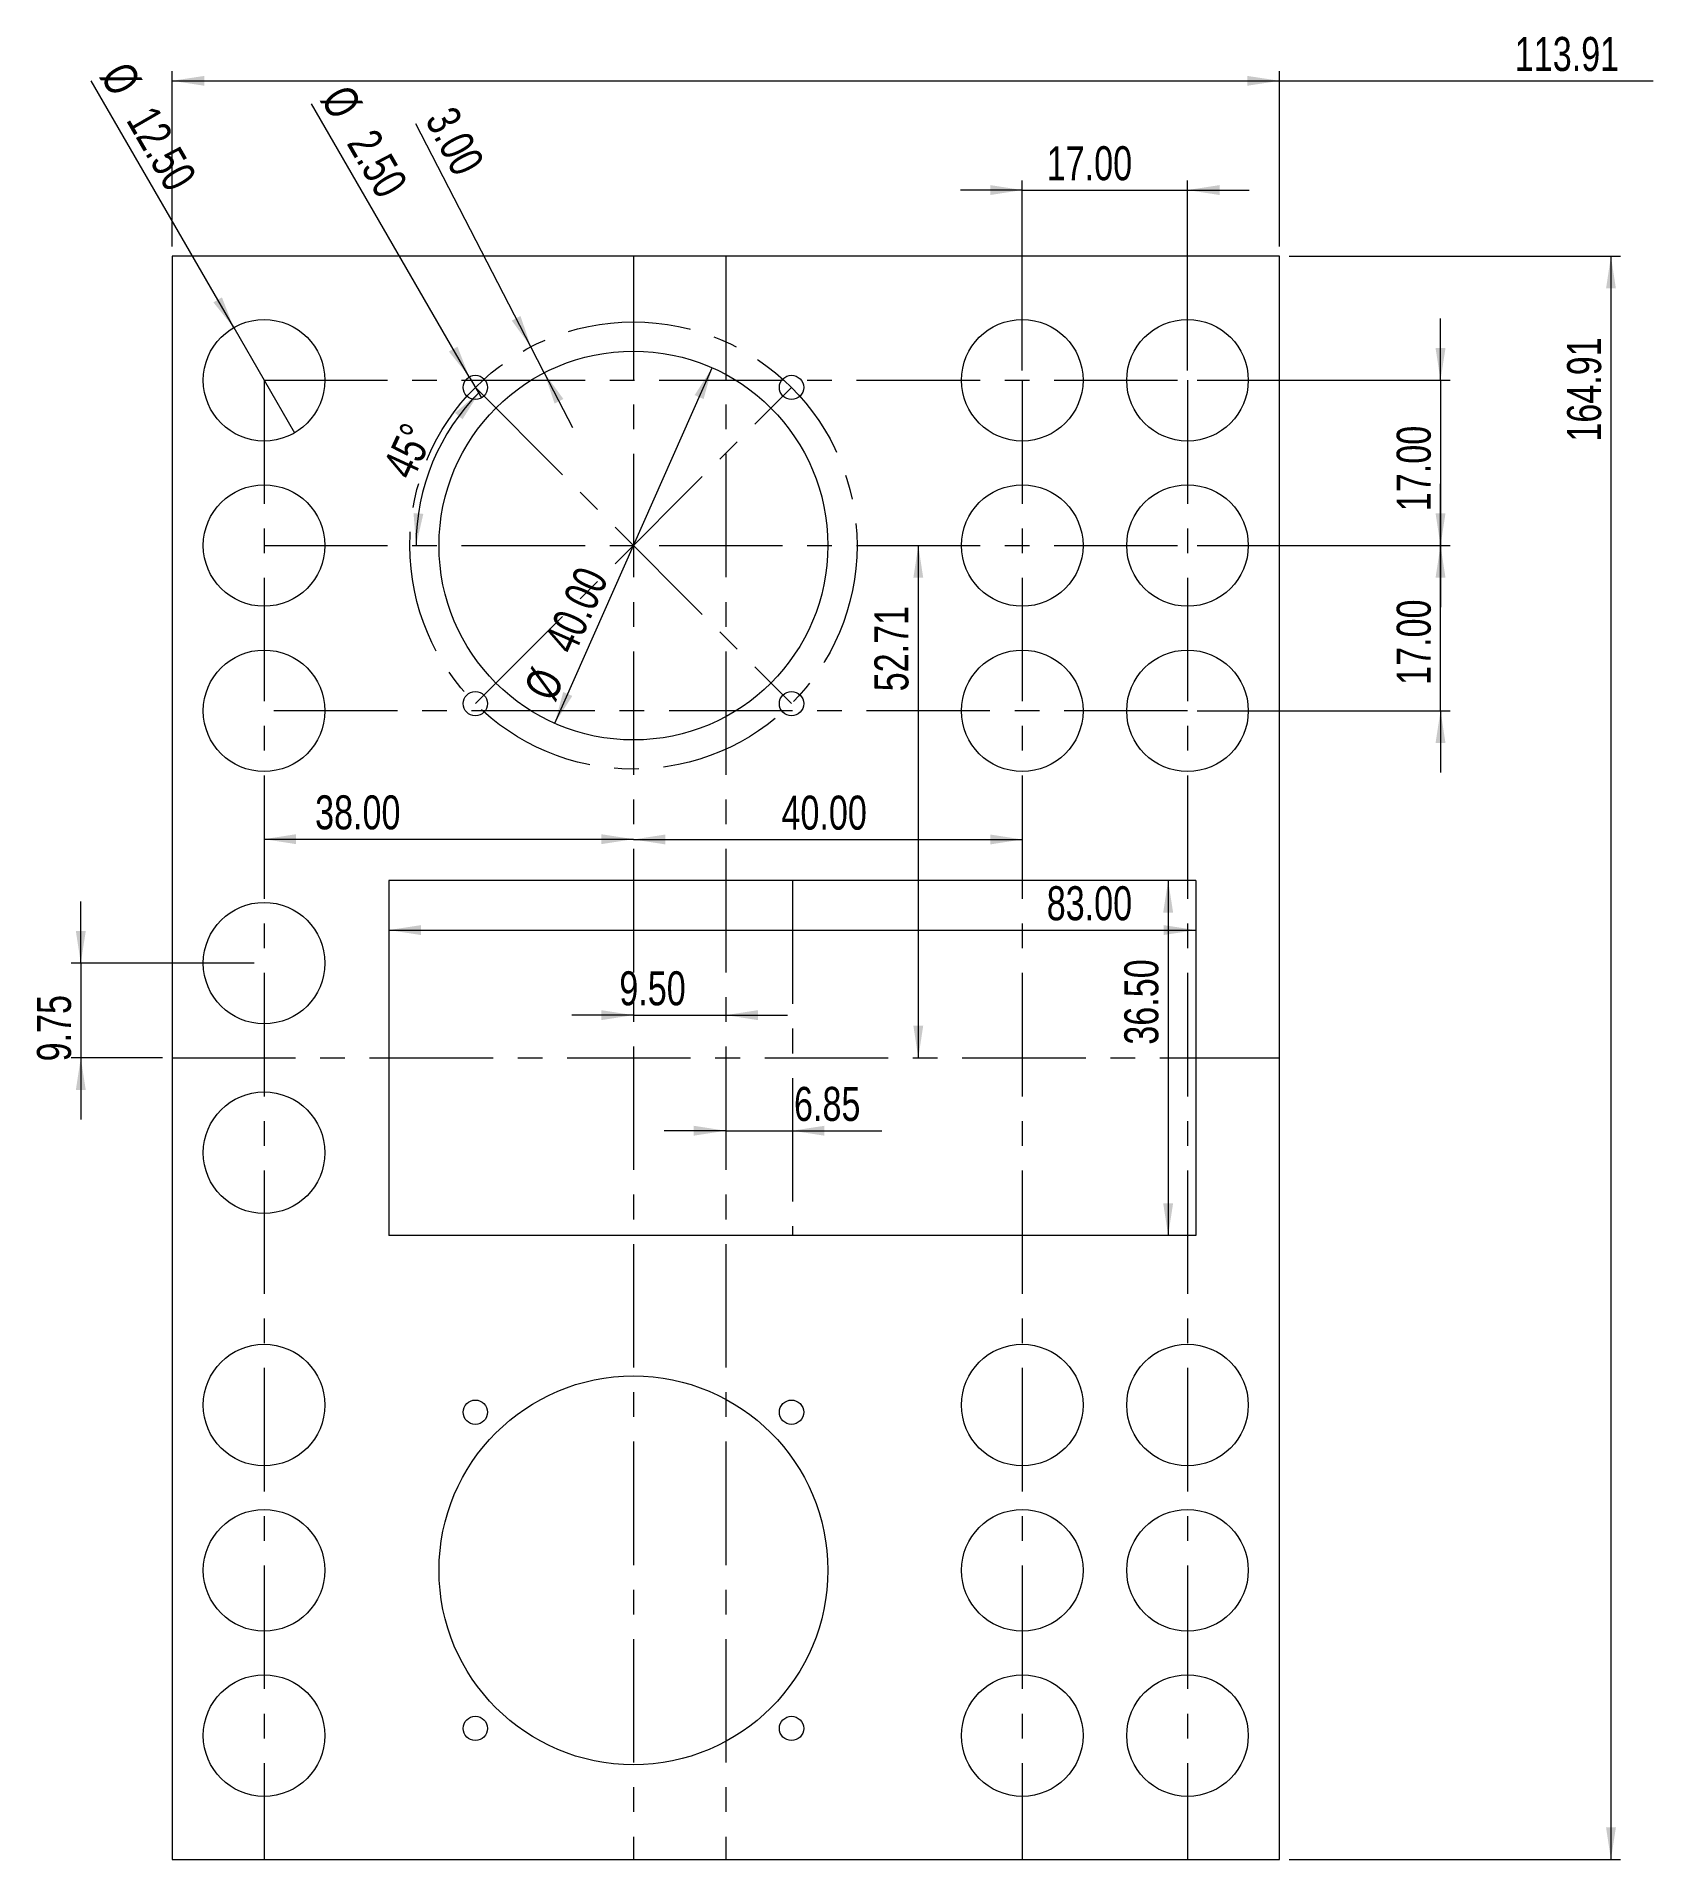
# Model space of a CAD drawing. Header units: millimetres. Extents: x 24 to 191, y 56 to 244.
import ezdxf

# ---------------------------------------------------------------- set-up
doc = ezdxf.new("R2010")
doc.units = ezdxf.units.MM
doc.header["$PDSIZE"] = -1
doc.linetypes.add('CENTERX2', pattern=[20.32, 12.7, -2.54, 2.54, -2.54])
doc.styles.add('SLDTEXTSTYLE0', font='TXT', dxfattribs={"width": 0.75})
doc.dimstyles.new('SLDDIMSTYLE0', dxfattribs={"dimtxt": 3.5, "dimasz": 3.302, "dimexe": 0, "dimexo": 0.0625, "dimgap": 0.875, "dimtad": 1, "dimrnd": 1e-09, "dimzin": 4, "dimdsep": 46, "dimtxsty": 'SLDTEXTSTYLE0', "dimblk1": 'NONE', "dimsah": 1, "dimcen": 0, "dimadec": 0, "dimazin": 1, "dimtfac": 1, "dimtmove": 0, "dimatfit": 3, "dimldrblk": 'NONE', "dimfxl": 1, "dimfrac": 2, "dimtolj": 1, "dimtzin": 12, "dimarcsym": 0})
doc.dimstyles.new('SLDDIMSTYLE1', dxfattribs={"dimtxt": 3.5, "dimasz": 3.302, "dimexe": 0, "dimexo": 0.0625, "dimgap": 0.875, "dimtad": 1, "dimrnd": 1e-09, "dimzin": 12, "dimdsep": 46, "dimtxsty": 'SLDTEXTSTYLE0', "dimsah": 1, "dimcen": 0.09, "dimadec": 0, "dimazin": 3, "dimtfac": 1, "dimtofl": 0, "dimtmove": 0, "dimatfit": 3, "dimfxl": 1, "dimfrac": 2, "dimtolj": 1, "dimtzin": 12, "dimarcsym": 0})
doc.dimstyles.new('SLDDIMSTYLE2', dxfattribs={"dimtxt": 3.5, "dimasz": 3.302, "dimexe": 0, "dimexo": 0.0625, "dimgap": 0.875, "dimtad": 1, "dimrnd": 1e-09, "dimzin": 4, "dimdsep": 46, "dimtxsty": 'SLDTEXTSTYLE0', "dimsah": 1, "dimcen": 0, "dimadec": 0, "dimazin": 1, "dimtfac": 1, "dimtmove": 0, "dimatfit": 3, "dimfxl": 1, "dimfrac": 2, "dimtolj": 1, "dimtzin": 12, "dimarcsym": 0})
doc.dimstyles.new('SLDDIMSTYLE3', dxfattribs={"dimtxt": 3.5, "dimasz": 3.302, "dimexe": 0, "dimexo": 0.0625, "dimgap": 0.875, "dimtad": 1, "dimrnd": 1e-09, "dimzin": 4, "dimdsep": 46, "dimtxsty": 'SLDTEXTSTYLE0', "dimsah": 1, "dimcen": 0.09, "dimadec": 0, "dimazin": 1, "dimtfac": 1, "dimtofl": 0, "dimtmove": 0, "dimatfit": 3, "dimfxl": 1, "dimfrac": 2, "dimtolj": 1, "dimtzin": 12, "dimarcsym": 0})
doc.dimstyles.new('SLDDIMSTYLE4', dxfattribs={"dimtxt": 3.5, "dimasz": 3.302, "dimexe": 0, "dimexo": 0.0625, "dimgap": 0.875, "dimtad": 1, "dimdec": 4, "dimzin": 12, "dimdsep": 46, "dimtxsty": 'SLDTEXTSTYLE0', "dimsah": 1, "dimcen": 0.09, "dimazin": 3, "dimtfac": 1, "dimtofl": 0, "dimtmove": 0, "dimatfit": 3, "dimfxl": 1, "dimfrac": 2, "dimtolj": 1, "dimtzin": 12, "dimarcsym": 0})
doc.dimstyles.new('SLDDIMSTYLE5', dxfattribs={"dimtxt": 3.5, "dimasz": 3.302, "dimexe": 0, "dimexo": 0.0625, "dimgap": 0.875, "dimtad": 1, "dimrnd": 1e-09, "dimzin": 4, "dimdsep": 46, "dimtxsty": 'SLDTEXTSTYLE0', "dimsah": 1, "dimcen": 0.09, "dimadec": 0, "dimazin": 1, "dimtfac": 1, "dimtmove": 0, "dimatfit": 0, "dimfxl": 1, "dimfrac": 2, "dimtolj": 1, "dimtzin": 12, "dimarcsym": 0})
doc.dimstyles.new('SLDDIMSTYLE6', dxfattribs={"dimtxt": 3.5, "dimasz": 3.302, "dimexe": 0, "dimexo": 0.0625, "dimgap": 0.875, "dimtad": 1, "dimrnd": 1e-09, "dimzin": 4, "dimdsep": 46, "dimtxsty": 'SLDTEXTSTYLE0', "dimblk1": 'NONE', "dimsah": 1, "dimcen": 0, "dimadec": 0, "dimazin": 1, "dimtfac": 1, "dimtmove": 0, "dimatfit": 3, "dimldrblk": 'NONE', "dimfxl": 1, "dimfrac": 2, "dimtolj": 1, "dimtzin": 12, "dimarcsym": 0})
doc.dimstyles.new('SLDDIMSTYLE7', dxfattribs={"dimtxt": 3.5, "dimasz": 3.302, "dimexe": 0, "dimexo": 0.0625, "dimgap": 0.875, "dimtad": 1, "dimrnd": 1e-09, "dimzin": 12, "dimdsep": 46, "dimtxsty": 'SLDTEXTSTYLE0', "dimsah": 1, "dimcen": 0.09, "dimadec": 0, "dimazin": 3, "dimtfac": 1, "dimtmove": 0, "dimatfit": 0, "dimfxl": 1, "dimfrac": 2, "dimtolj": 1, "dimtzin": 12, "dimarcsym": 0})

# ---------------------------------------------------------------- blocks, each defined once
blk = doc.blocks.new('_D')
at = {"color": 7, "linetype": 'Continuous', "lineweight": 0}
for q in [(29.73, 238.96), (50.65, 202.73)]:
    blk.add_line((44.4, 213.56), q, dxfattribs=at)
at = {"color": 7, "linetype": 'Continuous', "lineweight": 18}
blk.add_solid([(44.4, 213.56), (43.19, 216.67), (42.31, 216.16)], dxfattribs=at)
at = {"color": 7, "linetype": 'Continuous', "lineweight": 18, "char_height": 3.5, "attachment_point": 1, "rotation": 300, "style": 'SLDTEXTSTYLE0'}
for s, insert in [('%%c', (33.63, 241.21)), ('12.50', (36.31, 236.66))]:
    blk.add_mtext(s, dxfattribs=dict(at, insert=insert))
blk = doc.blocks.new('_None')
blk = doc.blocks.new('_D_1')
at = {"color": 7, "linetype": 'Continuous', "lineweight": 0}
for p, q in [((38.07, 221.9), (38.07, 239.95)), ((38.07, 238.95), (151.98, 238.95)), ((151.98, 221.9), (151.98, 239.95)), ((151.98, 238.95), (190.42, 238.95))]:
    blk.add_line(p, q, dxfattribs=at)
at = {"color": 7, "linetype": 'Continuous', "lineweight": 18}
for points in [[(38.07, 238.95), (41.37, 238.44), (41.37, 239.45)], [(151.98, 238.95), (148.68, 239.45), (148.68, 238.44)]]:
    blk.add_solid(points, dxfattribs=at)
at = {"color": 7, "linetype": 'Continuous', "lineweight": 18, "insert": (176.19, 243.46), "char_height": 3.5, "attachment_point": 1, "style": 'SLDTEXTSTYLE0'}
blk.add_mtext('113.91', dxfattribs=at)
blk = doc.blocks.new('_D_2')
at = {"color": 7, "linetype": 'Continuous', "lineweight": 0}
for p, q in [((152.98, 220.9), (187.08, 220.9)), ((186.08, 220.9), (186.08, 55.98)), ((152.98, 55.98), (187.08, 55.98))]:
    blk.add_line(p, q, dxfattribs=at)
at = {"color": 7, "linetype": 'Continuous', "lineweight": 18}
for points in [[(186.08, 220.9), (185.58, 217.59), (186.59, 217.59)], [(186.08, 55.98), (186.59, 59.28), (185.58, 59.28)]]:
    blk.add_solid(points, dxfattribs=at)
at = {"color": 7, "linetype": 'Continuous', "lineweight": 18, "insert": (181.57, 201.83), "char_height": 3.5, "attachment_point": 1, "rotation": 90, "style": 'SLDTEXTSTYLE0'}
blk.add_mtext('164.91', dxfattribs=at)
blk = doc.blocks.new('_D_3')
at = {"color": 7, "linetype": 'Continuous', "lineweight": 0}
blk.add_line((77.43, 172.86), (93.62, 209.43), dxfattribs=at)
at = {"color": 7, "linetype": 'Continuous', "lineweight": 18}
for points in [[(93.62, 209.43), (91.82, 206.62), (92.74, 206.21)], [(77.43, 172.86), (79.23, 175.67), (78.3, 176.08)]]:
    blk.add_solid(points, dxfattribs=at)
at = {"color": 7, "linetype": 'Continuous', "lineweight": 18, "char_height": 3.5, "attachment_point": 1, "rotation": 66.1239, "style": 'SLDTEXTSTYLE0'}
for s, insert in [('40.00', (76.24, 181.21)), ('%%c', (74.16, 176.36))]:
    blk.add_mtext(s, dxfattribs=dict(at, insert=insert))
blk = doc.blocks.new('_D_4')
at = {"color": 7, "linetype": 'Continuous', "lineweight": 0}
blk.add_line((140.53, 156.69), (140.53, 120.19), dxfattribs=at)
at = {"color": 7, "linetype": 'Continuous', "lineweight": 18}
for points in [[(140.53, 156.69), (140.02, 153.39), (141.04, 153.39)], [(140.53, 120.19), (141.04, 123.49), (140.02, 123.49)]]:
    blk.add_solid(points, dxfattribs=at)
at = {"color": 7, "linetype": 'Continuous', "lineweight": 18, "insert": (136.02, 139.8), "char_height": 3.5, "attachment_point": 1, "rotation": 90, "style": 'SLDTEXTSTYLE0'}
blk.add_mtext('36.50', dxfattribs=at)
blk = doc.blocks.new('_D_5')
at = {"color": 7, "linetype": 'Continuous', "lineweight": 0}
blk.add_line((60.37, 151.59), (143.37, 151.59), dxfattribs=at)
at = {"color": 7, "linetype": 'Continuous', "lineweight": 18}
for points in [[(60.37, 151.59), (63.67, 151.08), (63.67, 152.1)], [(143.37, 151.59), (140.07, 152.1), (140.07, 151.08)]]:
    blk.add_solid(points, dxfattribs=at)
at = {"color": 7, "linetype": 'Continuous', "lineweight": 18, "insert": (128.04, 156.1), "char_height": 3.5, "attachment_point": 1, "style": 'SLDTEXTSTYLE0'}
blk.add_mtext('83.00', dxfattribs=at)
blk = doc.blocks.new('_D_6')
at = {"color": 7, "linetype": 'Continuous', "lineweight": 0}
blk.add_line((114.83, 191.15), (114.83, 138.44), dxfattribs=at)
at = {"color": 7, "linetype": 'Continuous', "lineweight": 18}
for points in [[(114.83, 191.15), (114.32, 187.84), (115.33, 187.84)], [(114.83, 138.44), (115.33, 141.74), (114.32, 141.74)]]:
    blk.add_solid(points, dxfattribs=at)
at = {"color": 7, "linetype": 'Continuous', "lineweight": 18, "insert": (110.31, 176.15), "char_height": 3.5, "attachment_point": 1, "rotation": 90, "style": 'SLDTEXTSTYLE0'}
blk.add_mtext('52.71', dxfattribs=at)
blk = doc.blocks.new('_D_7')
at = {"color": 7, "linetype": 'Continuous', "lineweight": 18}
blk.add_arc((85.52, 191.15), 22.36, 135, 180, dxfattribs=at)
for points in [[(69.71, 206.96), (67.17, 204.79), (67.94, 204.13)], [(63.16, 191.15), (63.91, 194.4), (62.9, 194.48)]]:
    blk.add_solid(points, dxfattribs=at)
at = {"color": 7, "linetype": 'Continuous', "lineweight": 18, "insert": (59.64, 199.19), "char_height": 3.5, "attachment_point": 1, "rotation": 65.2681, "style": 'SLDTEXTSTYLE0'}
blk.add_mtext('45°', dxfattribs=at)
blk = doc.blocks.new('_D_8')
at = {"color": 7, "linetype": 'Continuous', "lineweight": 0}
for p, q in [((85.52, 142.84), (79.17, 142.84)), ((85.52, 142.84), (95.02, 142.84)), ((95.02, 142.84), (101.37, 142.84))]:
    blk.add_line(p, q, dxfattribs=at)
at = {"color": 7, "linetype": 'Continuous', "lineweight": 18}
for points in [[(85.52, 142.84), (82.22, 143.35), (82.22, 142.33)], [(95.02, 142.84), (98.32, 142.33), (98.32, 143.35)]]:
    blk.add_solid(points, dxfattribs=at)
at = {"color": 7, "linetype": 'Continuous', "lineweight": 18, "insert": (84.07, 147.35), "char_height": 3.5, "attachment_point": 1, "style": 'SLDTEXTSTYLE0'}
blk.add_mtext('9.50', dxfattribs=at)
blk = doc.blocks.new('_D_9')
at = {"color": 7, "linetype": 'Continuous', "lineweight": 0}
for q in [(52.42, 236.57), (69.88, 206.33)]:
    blk.add_line((68.63, 208.49), q, dxfattribs=at)
at = {"color": 7, "linetype": 'Continuous', "lineweight": 18}
blk.add_solid([(68.63, 208.49), (67.42, 211.6), (66.54, 211.1)], dxfattribs=at)
at = {"color": 7, "linetype": 'Continuous', "lineweight": 18, "char_height": 3.5, "attachment_point": 1, "rotation": 300, "style": 'SLDTEXTSTYLE0'}
for s, insert in [('%%c', (56.32, 238.82)), ('2.50', (59, 234.27))]:
    blk.add_mtext(s, dxfattribs=dict(at, insert=insert))
blk = doc.blocks.new('_D_10')
at = {"color": 7, "linetype": 'Continuous', "lineweight": 0}
blk.add_line((47.52, 160.94), (85.52, 160.94), dxfattribs=at)
at = {"color": 7, "linetype": 'Continuous', "lineweight": 18}
for points in [[(47.52, 160.94), (50.82, 160.43), (50.82, 161.45)], [(85.52, 160.94), (82.22, 161.45), (82.22, 160.43)]]:
    blk.add_solid(points, dxfattribs=at)
at = {"color": 7, "linetype": 'Continuous', "lineweight": 18, "insert": (52.77, 165.45), "char_height": 3.5, "attachment_point": 1, "style": 'SLDTEXTSTYLE0'}
blk.add_mtext('38.00', dxfattribs=at)
blk = doc.blocks.new('_D_11')
at = {"color": 7, "linetype": 'Continuous', "lineweight": 0}
blk.add_line((85.52, 160.91), (125.52, 160.91), dxfattribs=at)
at = {"color": 7, "linetype": 'Continuous', "lineweight": 18}
for points in [[(85.52, 160.91), (88.82, 160.4), (88.82, 161.42)], [(125.52, 160.91), (122.22, 161.42), (122.22, 160.4)]]:
    blk.add_solid(points, dxfattribs=at)
at = {"color": 7, "linetype": 'Continuous', "lineweight": 18, "insert": (100.75, 165.42), "char_height": 3.5, "attachment_point": 1, "style": 'SLDTEXTSTYLE0'}
blk.add_mtext('40.00', dxfattribs=at)
blk = doc.blocks.new('_D_12')
at = {"color": 7, "linetype": 'Continuous', "lineweight": 0}
for p, q in [((125.52, 227.71), (119.17, 227.71)), ((125.52, 209.15), (125.52, 228.71)), ((125.52, 227.71), (142.52, 227.71)), ((142.52, 209.15), (142.52, 228.71)), ((142.52, 227.71), (148.87, 227.71))]:
    blk.add_line(p, q, dxfattribs=at)
at = {"color": 7, "linetype": 'Continuous', "lineweight": 18}
for points in [[(125.52, 227.71), (122.22, 228.22), (122.22, 227.2)], [(142.52, 227.71), (145.82, 227.2), (145.82, 228.22)]]:
    blk.add_solid(points, dxfattribs=at)
at = {"color": 7, "linetype": 'Continuous', "lineweight": 18, "insert": (128.04, 232.22), "char_height": 3.5, "attachment_point": 1, "style": 'SLDTEXTSTYLE0'}
blk.add_mtext('17.00', dxfattribs=at)
blk = doc.blocks.new('_D_13')
at = {"color": 7, "linetype": 'Continuous', "lineweight": 0}
for p, q in [((168.55, 191.15), (168.55, 197.5)), ((143.52, 191.15), (169.55, 191.15)), ((168.55, 174.15), (168.55, 191.15)), ((143.52, 174.15), (169.55, 174.15)), ((168.55, 174.15), (168.55, 167.8))]:
    blk.add_line(p, q, dxfattribs=at)
at = {"color": 7, "linetype": 'Continuous', "lineweight": 18}
for points in [[(168.55, 191.15), (169.06, 194.45), (168.04, 194.45)], [(168.55, 174.15), (168.04, 170.84), (169.06, 170.84)]]:
    blk.add_solid(points, dxfattribs=at)
at = {"color": 7, "linetype": 'Continuous', "lineweight": 18, "insert": (164.04, 176.81), "char_height": 3.5, "attachment_point": 1, "rotation": 90, "style": 'SLDTEXTSTYLE0'}
blk.add_mtext('17.00', dxfattribs=at)
blk = doc.blocks.new('_D_14')
at = {"color": 7, "linetype": 'Continuous', "lineweight": 0}
for p, q in [((168.55, 208.15), (168.55, 214.5)), ((143.52, 208.15), (169.55, 208.15)), ((168.55, 208.15), (168.55, 191.15)), ((143.52, 191.15), (169.55, 191.15)), ((168.55, 191.15), (168.55, 184.8))]:
    blk.add_line(p, q, dxfattribs=at)
at = {"color": 7, "linetype": 'Continuous', "lineweight": 18}
for points in [[(168.55, 208.15), (169.06, 211.45), (168.04, 211.45)], [(168.55, 191.15), (168.04, 187.84), (169.06, 187.84)]]:
    blk.add_solid(points, dxfattribs=at)
at = {"color": 7, "linetype": 'Continuous', "lineweight": 18, "insert": (164.04, 194.68), "char_height": 3.5, "attachment_point": 1, "rotation": 90, "style": 'SLDTEXTSTYLE0'}
blk.add_mtext('17.00', dxfattribs=at)
blk = doc.blocks.new('_D_15')
at = {"color": 7, "linetype": 'Continuous', "lineweight": 0}
for p, q in [((28.67, 148.19), (28.67, 154.54)), ((46.52, 148.19), (27.67, 148.19)), ((28.67, 148.19), (28.67, 138.44)), ((37.07, 138.44), (27.67, 138.44)), ((28.67, 138.44), (28.67, 132.09))]:
    blk.add_line(p, q, dxfattribs=at)
at = {"color": 7, "linetype": 'Continuous', "lineweight": 18}
for points in [[(28.67, 148.19), (29.18, 151.49), (28.16, 151.49)], [(28.67, 138.44), (28.16, 135.14), (29.18, 135.14)]]:
    blk.add_solid(points, dxfattribs=at)
at = {"color": 7, "linetype": 'Continuous', "lineweight": 18, "insert": (24.16, 138.08), "char_height": 3.5, "attachment_point": 1, "rotation": 90, "style": 'SLDTEXTSTYLE0'}
blk.add_mtext('9.75', dxfattribs=at)
blk = doc.blocks.new('_D_16')
at = {"color": 7, "linetype": 'Continuous', "lineweight": 0}
for p, q in [((95.02, 130.95), (88.67, 130.95)), ((95.02, 130.95), (101.87, 130.95)), ((101.87, 130.95), (111.09, 130.95))]:
    blk.add_line(p, q, dxfattribs=at)
at = {"color": 7, "linetype": 'Continuous', "lineweight": 18}
for points in [[(95.02, 130.95), (91.72, 131.46), (91.72, 130.44)], [(101.87, 130.95), (105.17, 130.44), (105.17, 131.46)]]:
    blk.add_solid(points, dxfattribs=at)
at = {"color": 7, "linetype": 'Continuous', "lineweight": 18, "insert": (102.04, 135.46), "char_height": 3.5, "attachment_point": 1, "style": 'SLDTEXTSTYLE0'}
blk.add_mtext('6.85', dxfattribs=at)
blk = doc.blocks.new('_D_17')
at = {"color": 7, "linetype": 'Continuous', "lineweight": 0}
for p, q in [((74.97, 211.58), (63.14, 234.51)), ((76.35, 208.92), (74.97, 211.58)), ((76.35, 208.92), (79.26, 203.27))]:
    blk.add_line(p, q, dxfattribs=at)
at = {"color": 7, "linetype": 'Continuous', "lineweight": 18}
for points in [[(74.97, 211.58), (73.91, 214.75), (73.01, 214.28)], [(76.35, 208.92), (77.41, 205.75), (78.31, 206.22)]]:
    blk.add_solid(points, dxfattribs=at)
at = {"color": 7, "linetype": 'Continuous', "lineweight": 18, "insert": (67.15, 236.58), "char_height": 3.5, "attachment_point": 1, "rotation": 297.3029, "style": 'SLDTEXTSTYLE0'}
blk.add_mtext('3.00', dxfattribs=at)

msp = doc.modelspace()

# ---------------------------------------------------------------- linework, layer by layer
at = {"color": 7, "linetype": 'Continuous', "lineweight": 18}
for p, q in [((151.97776, 220.89524), (38.06525, 220.89524)), ((38.06525, 220.89524), (38.06525, 55.98273)), ((151.97776, 55.98273), (151.97776, 220.89524)), ((143.3715, 156.68898), (60.3715, 156.68898)), ((60.3715, 156.68898), (60.3715, 120.18898)), ((143.3715, 156.68898), (143.3715, 120.18898)), ((143.3715, 120.18898), (60.3715, 120.18898)), ((38.06525, 55.98273), (151.97776, 55.98273))]:
    msp.add_line(p, q, dxfattribs=at)
at = {"color": 7, "linetype": 'CENTERX2', "lineweight": 18}
for p, q in [((85.5215, 220.89524), (85.5215, 55.98273)), ((95.0215, 220.89524), (95.0215, 55.98273)), ((47.5215, 208.14524), (47.5215, 55.98273)), ((47.5215, 208.14524), (142.5215, 208.14524)), ((69.25805, 174.88178), (101.78496, 207.40869)), ((69.25805, 207.40869), (101.78496, 174.88178)), ((125.5215, 208.14524), (125.5215, 55.98273)), ((142.5215, 208.14524), (142.5215, 55.98273)), ((47.5215, 191.14524), (142.5215, 191.14524)), ((142.5215, 174.14524), (47.5215, 174.14524)), ((101.8715, 156.68898), (101.8715, 120.18898)), ((38.06525, 138.43898), (151.97776, 138.43898))]:
    msp.add_line(p, q, dxfattribs=at)
at = {"color": 7, "linetype": 'Continuous', "lineweight": 18}
for centre, radius in [((47.5215, 208.14524), 6.25), ((125.5215, 208.14524), 6.25), ((142.5215, 208.14524), 6.25), ((85.5215, 191.14524), 20), ((69.25805, 207.40869), 1.25), ((101.78496, 207.40869), 1.25), ((47.5215, 191.14524), 6.25), ((125.5215, 191.14524), 6.25), ((142.5215, 191.14524), 6.25), ((47.5215, 174.14524), 6.25), ((125.5215, 174.14524), 6.25), ((142.5215, 174.14524), 6.25), ((69.25805, 174.88178), 1.25), ((101.78496, 174.88178), 1.25), ((47.5215, 148.18898), 6.25), ((47.5215, 128.68898), 6.25), ((47.5215, 102.73273), 6.25), ((125.5215, 102.73273), 6.25), ((142.5215, 102.73273), 6.25), ((85.5215, 85.73273), 20), ((69.25805, 101.99618), 1.25), ((101.78496, 101.99618), 1.25), ((47.5215, 85.73273), 6.25), ((125.5215, 85.73273), 6.25), ((142.5215, 85.73273), 6.25), ((47.5215, 68.73273), 6.25), ((125.5215, 68.73273), 6.25), ((142.5215, 68.73273), 6.25), ((69.25805, 69.46927), 1.25), ((101.78496, 69.46927), 1.25)]:
    msp.add_circle(centre, radius, dxfattribs=at)
at = {"color": 7, "linetype": 'CENTERX2', "lineweight": 18}
msp.add_circle((85.5215, 191.14524), 23, dxfattribs=at)
at = {"color": 7, "linetype": 'Continuous', "lineweight": 0}
msp.add_point((85.5215, 191.14524), dxfattribs=at)

# ---------------------------------------------------------------- dimensions: what is measured, and where the dimension line sits
at = {"color": 7, "linetype": 'Continuous', "lineweight": 18}
for base, p1, p2, dimstyle, picture, middle in [((151.97776, 241.72381), (38.06525, 220.89524), (151.97776, 220.89524), 'SLDDIMSTYLE1', '_D_1', (183.30629, 241.72381)), ((142.5215, 230.48936), (125.5215, 208.14524), (142.5215, 208.14524), 'SLDDIMSTYLE5', '_D_12', (133.85693, 230.48936)), ((85.5215, 163.71643), (47.5215, 208.14524), (85.5215, 220.89524), 'SLDDIMSTYLE3', '_D_10', (58.5861, 163.71643)), ((95.0215, 145.61697), (85.5215, 220.89524), (95.0215, 220.89524), 'SLDDIMSTYLE5', '_D_8', (88.59401, 145.61697)), ((125.5215, 163.68517), (85.5215, 220.89524), (125.5215, 208.14524), 'SLDDIMSTYLE3', '_D_11', (106.56849, 163.68517)), ((143.3715, 154.36708), (60.3715, 156.68898), (143.3715, 156.68898), 'SLDDIMSTYLE3', '_D_5', (133.85693, 154.36708)), ((101.8715, 133.73023), (95.0215, 55.98273), (101.8715, 120.18898), 'SLDDIMSTYLE7', '_D_16', (106.56849, 133.73023))]:
    dim = msp.add_linear_dim(base=base, p1=p1, p2=p2, dimstyle=dimstyle, dxfattribs=at)
    dim.commit()
    dim.dimension.update_dxf_attribs({"geometry": picture, "text_midpoint": middle, "dimtype": 160})
for p1, p2, dimstyle, picture, middle in [((50.6465, 202.73258), (44.3965, 213.5579), 'SLDDIMSTYLE0', '_D', (33.88908, 231.75732)), ((69.88305, 206.32616), (68.63305, 208.49122), 'SLDDIMSTYLE6', '_D_9', (55.93243, 230.48937)), ((77.4263, 172.85678), (93.61671, 209.43369), 'SLDDIMSTYLE2', '_D_3', (81.46161, 181.97323))]:
    dim = msp.add_diameter_dim_2p(p1=p1, p2=p2, dimstyle=dimstyle, dxfattribs=at)
    dim.commit()
    dim.dimension.update_dxf_attribs({"geometry": picture, "text_midpoint": middle, "dimtype": 163})
for base, p1, p2, angle, dimstyle, picture, middle in [((74.97152, 211.58289), (76.3476, 208.91711), (74.97152, 211.58289), 297.3029409, 'SLDDIMSTYLE5', '_D_17', (65.21193, 230.48936)), ((183.30629, 55.98273), (151.97776, 220.89524), (151.97776, 55.98273), 90, 'SLDDIMSTYLE1', '_D_2', (183.30629, 208.9462)), ((165.77145, 191.14524), (142.5215, 208.14524), (142.5215, 191.14524), 90, 'SLDDIMSTYLE5', '_D_14', (165.77145, 200.50028)), ((165.77145, 191.14524), (142.5215, 174.14524), (142.5215, 191.14524), 90, 'SLDDIMSTYLE5', '_D_13', (165.77145, 182.62683)), ((112.04857, 138.43898), (142.5215, 191.14524), (151.97776, 138.43898), 90, 'SLDDIMSTYLE1', '_D_6', (112.04857, 181.97322)), ((137.75092, 120.18898), (143.3715, 156.68898), (143.3715, 120.18898), 90, 'SLDDIMSTYLE3', '_D_4', (137.75092, 145.61697)), ((25.89424, 138.43898), (47.5215, 148.18898), (38.06525, 138.43898), 90, 'SLDDIMSTYLE7', '_D_15', (25.89424, 142.60728))]:
    dim = msp.add_linear_dim(base=base, p1=p1, p2=p2, angle=angle, dimstyle=dimstyle, dxfattribs=at)
    dim.commit()
    dim.dimension.update_dxf_attribs({"geometry": picture, "text_midpoint": middle, "dimtype": 160})
dim = msp.add_angular_dim_2l(base=(64.86302, 199.70226), line1=((69.25805, 207.40869), (101.78496, 174.88178)), line2=((47.5215, 191.14524), (142.5215, 191.14524)), dimstyle='SLDDIMSTYLE4', dxfattribs=at)
dim.commit()
dim.dimension.update_dxf_attribs({"geometry": '_D_7', "text_midpoint": (65.21193, 200.50028), "dimtype": 162})

doc.saveas('drawing.dxf')
